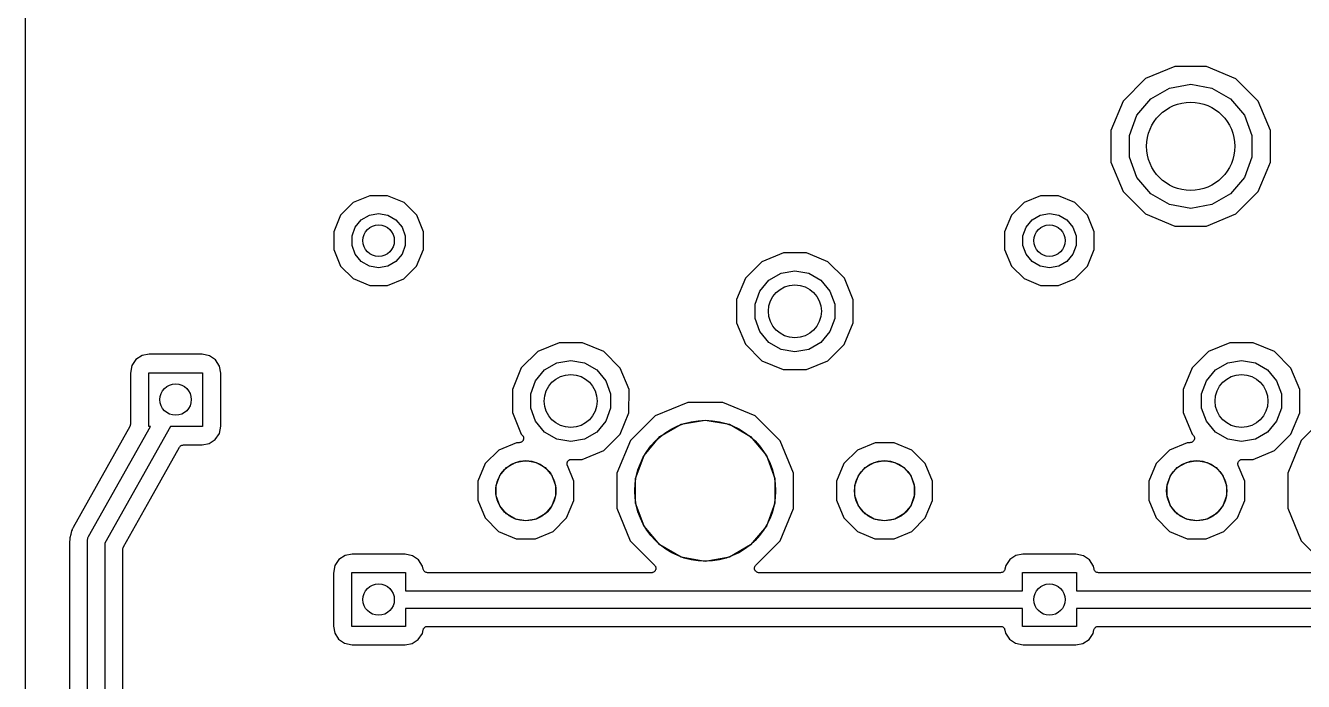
# Model space of a CAD drawing. Extents: x 36 to 201, y -145 to -29.
# Drawn here: x 36 to 72.19, y -103.4 to -84.83 of the extents above; entities that cross this region are included whole.
import ezdxf

# ---------------------------------------------------------------- set-up
doc = ezdxf.new("R2010")
doc.units = 0
doc.header["$MEASUREMENT"] = 0
doc.layers.add('BLACK', color=7, linetype='CONTINUOUS')

msp = doc.modelspace()

# ---------------------------------------------------------------- linework, layer by layer
at = {"layer": 'Black'}
for p, q in [((36, -88.7223), (36, -79.2943)), ((68.5528, -85.9916), (67.7226, -86.3346)), ((69.4511, -85.9924), (68.5528, -85.9916)), ((70.2807, -86.3369), (69.4511, -85.9924)), ((67.7226, -86.3346), (67.0869, -86.9693)), ((68.3992, -86.5993), (69, -86.4933)), ((69, -86.4933), (69.6008, -86.5993)), ((70.9154, -86.9726), (70.2807, -86.3369)), ((67.8708, -86.9043), (68.3992, -86.5993)), ((69.6008, -86.5993), (70.1292, -86.9043)), ((67.0869, -86.9693), (66.7424, -87.7989)), ((67.4787, -87.3717), (67.8708, -86.9043)), ((70.1292, -86.9043), (70.5213, -87.3717)), ((71.2584, -87.8028), (70.9154, -86.9726)), ((67.27, -87.945), (67.4787, -87.3717)), ((70.5213, -87.3717), (70.73, -87.945)), ((66.7424, -87.7989), (66.7416, -88.6972)), ((67.27, -88.555), (67.27, -87.945)), ((70.73, -87.945), (70.73, -88.555)), ((71.2576, -88.7011), (71.2584, -87.8028)), ((67.4787, -89.1283), (67.27, -88.555)), ((70.73, -88.555), (70.5213, -89.1283)), ((36, -91.1967), (36, -88.7223)), ((66.7416, -88.6972), (67.0846, -89.5274)), ((70.9131, -89.5307), (71.1652, -88.9236)), ((71.1652, -88.9236), (71.2576, -88.7011)), ((71.1652, -88.9236), (71.1652, -88.9236)), ((67.8708, -89.5957), (67.4787, -89.1283)), ((70.5213, -89.1283), (70.1292, -89.5957)), ((45.7485, -89.6498), (45.2815, -89.8427)), ((46.2537, -89.6502), (45.7485, -89.6498)), ((46.7203, -89.844), (46.2537, -89.6502)), ((64.7485, -89.6498), (64.2815, -89.8427)), ((65.2537, -89.6502), (64.7485, -89.6498)), ((65.7203, -89.844), (65.2537, -89.6502)), ((67.0846, -89.5274), (67.7193, -90.1631)), ((68.3992, -89.9007), (67.8708, -89.5957)), ((70.1292, -89.5957), (69.6008, -89.9007)), ((70.2774, -90.1654), (70.9131, -89.5307)), ((45.2815, -89.8427), (44.924, -90.1997)), ((47.0773, -90.2015), (46.7203, -89.844)), ((64.2815, -89.8427), (63.924, -90.1997)), ((66.0773, -90.2015), (65.7203, -89.844)), ((69, -90.0067), (68.3992, -89.9007)), ((69.6008, -89.9007), (69, -90.0067)), ((44.924, -90.1997), (44.7302, -90.6663)), ((45.3376, -90.5375), (45.5083, -90.334)), ((45.5083, -90.334), (45.7384, -90.2012)), ((45.7384, -90.2012), (46, -90.1551)), ((46, -90.1551), (46.2616, -90.2012)), ((46.2616, -90.2012), (46.4917, -90.334)), ((46.4917, -90.334), (46.6624, -90.5375)), ((47.2702, -90.6685), (47.0773, -90.2015)), ((63.924, -90.1997), (63.7302, -90.6663)), ((64.3376, -90.5375), (64.5083, -90.334)), ((64.5083, -90.334), (64.7384, -90.2012)), ((64.7384, -90.2012), (65, -90.1551)), ((65, -90.1551), (65.2616, -90.2012)), ((65.2616, -90.2012), (65.4917, -90.334)), ((65.4917, -90.334), (65.6624, -90.5375)), ((66.2702, -90.6685), (66.0773, -90.2015)), ((67.7193, -90.1631), (68.5489, -90.5076)), ((69.4472, -90.5084), (70.2774, -90.1654)), ((44.7302, -90.6663), (44.7298, -91.1715)), ((45.2467, -90.7872), (45.3376, -90.5375)), ((45.2467, -91.0528), (45.2467, -90.7872)), ((46.6624, -90.5375), (46.7533, -90.7872)), ((46.7533, -90.7872), (46.7533, -91.0528)), ((47.2698, -91.1737), (47.2702, -90.6685)), ((63.7302, -90.6663), (63.7298, -91.1715)), ((64.2467, -90.7872), (64.3376, -90.5375)), ((64.2467, -91.0528), (64.2467, -90.7872)), ((65.6624, -90.5375), (65.7533, -90.7872)), ((65.7533, -90.7872), (65.7533, -91.0528)), ((66.2698, -91.1737), (66.2702, -90.6685)), ((68.5489, -90.5076), (69.4472, -90.5084)), ((36, -93.2721), (36, -91.1967)), ((44.7298, -91.1715), (44.9227, -91.6385)), ((45.3376, -91.3025), (45.2467, -91.0528)), ((46.7533, -91.0528), (46.6624, -91.3025)), ((47.076, -91.6403), (47.2698, -91.1737)), ((63.7298, -91.1715), (63.9227, -91.6385)), ((64.3376, -91.3025), (64.2467, -91.0528)), ((65.7533, -91.0528), (65.6624, -91.3025)), ((66.076, -91.6403), (66.2698, -91.1737)), ((45.5083, -91.506), (45.3376, -91.3025)), ((45.7384, -91.6388), (45.5083, -91.506)), ((46.4917, -91.506), (46.2616, -91.6388)), ((46.6624, -91.3025), (46.4917, -91.506)), ((56.856, -91.5195), (56.3912, -91.9836)), ((57.463, -91.2687), (56.856, -91.5195)), ((58.1198, -91.2693), (57.463, -91.2687)), ((58.2274, -91.314), (58.1198, -91.2693)), ((58.7264, -91.5212), (58.2274, -91.314)), ((59.1905, -91.986), (58.7264, -91.5212)), ((64.5083, -91.506), (64.3376, -91.3025)), ((64.7384, -91.6388), (64.5083, -91.506)), ((65.4917, -91.506), (65.2616, -91.6388)), ((65.6624, -91.3025), (65.4917, -91.506)), ((44.9227, -91.6385), (45.2797, -91.996)), ((46, -91.6849), (45.7384, -91.6388)), ((46.2616, -91.6388), (46, -91.6849)), ((46.7185, -91.9973), (47.076, -91.6403)), ((57.0525, -92.0411), (57.3976, -91.8418)), ((57.3976, -91.8418), (57.79, -91.7726)), ((57.79, -91.7726), (58.1824, -91.8418)), ((58.1824, -91.8418), (58.5275, -92.0411)), ((63.9227, -91.6385), (64.2797, -91.996)), ((65, -91.6849), (64.7384, -91.6388)), ((65.2616, -91.6388), (65, -91.6849)), ((65.7185, -91.9973), (66.076, -91.6403)), ((45.2797, -91.996), (45.7463, -92.1898)), ((45.7463, -92.1898), (46.2515, -92.1902)), ((46.2515, -92.1902), (46.7185, -91.9973)), ((56.3912, -91.9836), (56.1393, -92.5902)), ((56.7964, -92.3463), (57.0525, -92.0411)), ((58.5275, -92.0411), (58.7836, -92.3463)), ((59.4413, -92.593), (59.1905, -91.986)), ((64.2797, -91.996), (64.7463, -92.1898)), ((64.7463, -92.1898), (65.2515, -92.1902)), ((65.2515, -92.1902), (65.7185, -91.9973)), ((56.1393, -92.5902), (56.1387, -93.247)), ((56.6601, -92.7208), (56.7964, -92.3463)), ((58.7836, -92.3463), (58.9199, -92.7208)), ((59.4407, -93.2498), (59.4413, -92.593)), ((56.6601, -93.1192), (56.6601, -92.7208)), ((58.9199, -92.7208), (58.9199, -93.1192)), ((36, -129.197), (36, -93.2721)), ((56.1387, -93.247), (56.3895, -93.854)), ((56.7964, -93.4937), (56.6601, -93.1192)), ((58.9199, -93.1192), (58.7836, -93.4937)), ((59.1888, -93.8564), (59.4407, -93.2498)), ((57.0525, -93.7989), (56.7964, -93.4937)), ((58.7836, -93.4937), (58.5275, -93.7989)), ((50.506, -94.0595), (50.0412, -94.5236)), ((51.113, -93.8087), (50.506, -94.0595)), ((51.7698, -93.8093), (51.113, -93.8087)), ((52.3764, -94.0612), (51.7698, -93.8093)), ((52.8405, -94.526), (52.3764, -94.0612)), ((56.3895, -93.854), (56.8536, -94.3188)), ((57.3976, -93.9982), (57.0525, -93.7989)), ((57.79, -94.0674), (57.3976, -93.9982)), ((58.1824, -93.9982), (57.79, -94.0674)), ((58.5275, -93.7989), (58.1824, -93.9982)), ((58.724, -94.3205), (59.1888, -93.8564)), ((69.506, -94.0595), (69.0412, -94.5236)), ((70.113, -93.8087), (69.506, -94.0595)), ((70.7698, -93.8093), (70.113, -93.8087)), ((71.3764, -94.0612), (70.7698, -93.8093)), ((71.8405, -94.526), (71.3764, -94.0612)), ((39.0109, -94.4565), (38.9676, -94.6707)), ((39.1269, -94.2868), (39.0109, -94.4565)), ((39.3005, -94.1751), (39.1269, -94.2868)), ((39.4998, -94.1376), (39.3005, -94.1751)), ((40.9993, -94.1376), (39.4998, -94.1376)), ((41.2135, -94.1809), (40.9993, -94.1376)), ((41.3832, -94.2969), (41.2135, -94.1809)), ((41.4949, -94.4705), (41.3832, -94.2969)), ((50.7025, -94.5811), (51.0476, -94.3818)), ((51.0476, -94.3818), (51.44, -94.3126)), ((51.44, -94.3126), (51.8324, -94.3818)), ((51.8324, -94.3818), (52.1775, -94.5811)), ((56.8536, -94.3188), (57.4602, -94.5707)), ((58.117, -94.5713), (58.724, -94.3205)), ((69.7025, -94.5811), (70.0476, -94.3818)), ((70.0476, -94.3818), (70.44, -94.3126)), ((70.44, -94.3126), (70.8324, -94.3818)), ((70.8324, -94.3818), (71.1775, -94.5811)), ((38.9676, -94.6707), (38.9676, -96.1205)), ((39.488, -96.182), (39.488, -94.658)), ((39.488, -94.658), (41.012, -94.658)), ((41.012, -94.658), (41.012, -96.182)), ((41.5324, -94.6698), (41.4949, -94.4705)), ((41.5324, -96.1693), (41.5324, -94.6698)), ((50.0412, -94.5236), (49.7893, -95.1302)), ((50.4464, -94.8863), (50.7025, -94.5811)), ((52.1775, -94.5811), (52.4336, -94.8863)), ((53.0913, -95.133), (52.8405, -94.526)), ((57.4602, -94.5707), (58.117, -94.5713)), ((69.0412, -94.5236), (68.7893, -95.1302)), ((69.4464, -94.8863), (69.7025, -94.5811)), ((71.1775, -94.5811), (71.4336, -94.8863)), ((72.0913, -95.133), (71.8405, -94.526)), ((49.7893, -95.1302), (49.7887, -95.787)), ((50.3101, -95.2608), (50.4464, -94.8863)), ((52.4336, -94.8863), (52.5699, -95.2608)), ((53.0907, -95.7898), (53.0913, -95.133)), ((68.7893, -95.1302), (68.7887, -95.787)), ((69.3101, -95.2608), (69.4464, -94.8863)), ((71.4336, -94.8863), (71.5699, -95.2608)), ((72.0907, -95.7898), (72.0913, -95.133)), ((50.3101, -95.6592), (50.3101, -95.2608)), ((52.5699, -95.2608), (52.5699, -95.6592)), ((54.7545, -95.4977), (53.8346, -95.8778)), ((55.7498, -95.4985), (54.7545, -95.4977)), ((56.6691, -95.8802), (55.7498, -95.4985)), ((69.3101, -95.6592), (69.3101, -95.2608)), ((71.5699, -95.2608), (71.5699, -95.6592)), ((49.7887, -95.787), (50.0395, -96.394)), ((50.4464, -96.0337), (50.3101, -95.6592)), ((52.5699, -95.6592), (52.4336, -96.0337)), ((52.8388, -96.3964), (53.0907, -95.7898)), ((53.8346, -95.8778), (53.1302, -96.5809)), ((57.3722, -96.5846), (56.6691, -95.8802)), ((68.7887, -95.787), (69.0395, -96.394)), ((69.4464, -96.0337), (69.3101, -95.6592)), ((71.5699, -95.6592), (71.4336, -96.0337)), ((71.8388, -96.3964), (72.0907, -95.7898)), ((72.8346, -95.8778), (72.1302, -96.5809)), ((38.9513, -96.1828), (37.3455, -99.0375)), ((37.7821, -99.2974), (39.5345, -96.182)), ((40.1082, -96.182), (38.25, -99.4855)), ((38.9547, -96.173), (38.9513, -96.1828)), ((38.9599, -96.1639), (38.9547, -96.173)), ((38.962, -96.1523), (38.9599, -96.1639)), ((38.9659, -96.1412), (38.962, -96.1523)), ((38.9676, -96.1205), (38.9658, -96.1308)), ((38.9658, -96.1308), (38.9659, -96.1412)), ((39.5345, -96.182), (39.488, -96.182)), ((41.012, -96.182), (40.1082, -96.182)), ((41.4891, -96.3835), (41.5324, -96.1693)), ((50.7025, -96.3389), (50.4464, -96.0337)), ((52.4336, -96.0337), (52.1775, -96.3389)), ((53.9634, -96.4667), (54.5654, -96.1192)), ((54.5654, -96.1192), (55.25, -95.9985)), ((55.25, -95.9985), (55.9346, -96.1192)), ((55.9346, -96.1192), (56.5365, -96.4667)), ((69.7025, -96.3389), (69.4464, -96.0337)), ((71.4336, -96.0337), (71.1775, -96.3389)), ((41.1995, -96.6649), (41.3731, -96.5532)), ((41.3731, -96.5532), (41.4891, -96.3835)), ((50.0176, -96.6343), (50.0126, -96.6366)), ((50.0231, -96.6333), (50.0176, -96.6343)), ((50.0375, -96.625), (50.0231, -96.6333)), ((50.0526, -96.618), (50.0375, -96.625)), ((50.0395, -96.394), (50.0697, -96.4242)), ((50.0565, -96.6141), (50.0526, -96.618)), ((50.0614, -96.6113), (50.0565, -96.6141)), ((50.072, -96.5986), (50.0614, -96.6113)), ((50.0697, -96.4242), (50.0792, -96.4378)), ((50.0838, -96.5869), (50.072, -96.5986)), ((50.0792, -96.4378), (50.0899, -96.4505)), ((50.0861, -96.5818), (50.0838, -96.5869)), ((50.0897, -96.5775), (50.0861, -96.5818)), ((50.0954, -96.5619), (50.0897, -96.5775)), ((50.0899, -96.4505), (50.0918, -96.4558)), ((50.0918, -96.4558), (50.095, -96.4604)), ((50.095, -96.4604), (50.0992, -96.4764)), ((50.1025, -96.5469), (50.0954, -96.5619)), ((50.0992, -96.4764), (50.1049, -96.492)), ((50.1029, -96.5413), (50.1025, -96.5469)), ((50.1049, -96.5361), (50.1029, -96.5413)), ((50.1049, -96.492), (50.1049, -96.4976)), ((50.1049, -96.4976), (50.1063, -96.503)), ((50.1063, -96.503), (50.1049, -96.5195)), ((50.1049, -96.5195), (50.1049, -96.5361)), ((51.0476, -96.5382), (50.7025, -96.3389)), ((51.44, -96.6074), (51.0476, -96.5382)), ((51.8324, -96.5382), (51.44, -96.6074)), ((52.1775, -96.3389), (51.8324, -96.5382)), ((52.374, -96.8605), (52.8388, -96.3964)), ((53.1302, -96.5809), (52.7485, -97.5002)), ((53.5166, -96.9992), (53.9634, -96.4667)), ((56.5365, -96.4667), (56.9834, -96.9992)), ((57.7523, -97.5045), (57.3722, -96.5846)), ((69.0176, -96.6343), (69.0126, -96.6366)), ((69.0231, -96.6333), (69.0176, -96.6343)), ((69.0375, -96.625), (69.0231, -96.6333)), ((69.0526, -96.618), (69.0375, -96.625)), ((69.0395, -96.394), (69.0697, -96.4242)), ((69.0565, -96.6141), (69.0526, -96.618)), ((69.0614, -96.6113), (69.0565, -96.6141)), ((69.072, -96.5986), (69.0614, -96.6113)), ((69.0697, -96.4242), (69.0792, -96.4378)), ((69.0838, -96.5869), (69.072, -96.5986)), ((69.0792, -96.4378), (69.0899, -96.4505)), ((69.0861, -96.5818), (69.0838, -96.5869)), ((69.0897, -96.5775), (69.0861, -96.5818)), ((69.0954, -96.5619), (69.0897, -96.5775)), ((69.0899, -96.4505), (69.0918, -96.4558)), ((69.0918, -96.4558), (69.095, -96.4604)), ((69.095, -96.4604), (69.0992, -96.4764)), ((69.1025, -96.5469), (69.0954, -96.5619)), ((69.0992, -96.4764), (69.1049, -96.492)), ((69.1029, -96.5413), (69.1025, -96.5469)), ((69.1049, -96.5361), (69.1029, -96.5413)), ((69.1049, -96.492), (69.1049, -96.4976)), ((69.1049, -96.4976), (69.1063, -96.503)), ((69.1063, -96.503), (69.1049, -96.5195)), ((69.1049, -96.5195), (69.1049, -96.5361)), ((70.0476, -96.5382), (69.7025, -96.3389)), ((70.44, -96.6074), (70.0476, -96.5382)), ((70.8324, -96.5382), (70.44, -96.6074)), ((71.1775, -96.3389), (70.8324, -96.5382)), ((71.374, -96.8605), (71.8388, -96.3964)), ((72.1302, -96.5809), (71.7485, -97.5002)), ((39.5379, -98.232), (40.3619, -96.7672)), ((40.3619, -96.7672), (40.3624, -96.7666)), ((40.3624, -96.7666), (40.3626, -96.7659)), ((40.3626, -96.7659), (40.3763, -96.7496)), ((40.3763, -96.7496), (40.3899, -96.7331)), ((40.3899, -96.7331), (40.3905, -96.7327)), ((40.3905, -96.7327), (40.391, -96.7322)), ((40.391, -96.7322), (40.4094, -96.7215)), ((40.4094, -96.7215), (40.4278, -96.7106)), ((40.4278, -96.7106), (40.4285, -96.7105)), ((40.4285, -96.7105), (40.4292, -96.7101)), ((40.4292, -96.7101), (40.4502, -96.7064)), ((40.4502, -96.7064), (40.4712, -96.7024)), ((40.4712, -96.7024), (40.4719, -96.7026)), ((40.4719, -96.7026), (40.4726, -96.7024)), ((40.4726, -96.7024), (41.0002, -96.7024)), ((41.0002, -96.7024), (41.1995, -96.6649)), ((49.4013, -96.8473), (49.0187, -97.2292)), ((49.9009, -96.6409), (49.4013, -96.8473)), ((49.9797, -96.6409), (49.9009, -96.6409)), ((49.9961, -96.6381), (49.9797, -96.6409)), ((50.0126, -96.6366), (49.9961, -96.6381)), ((51.767, -97.1113), (52.374, -96.8605)), ((59.5613, -96.8473), (59.1787, -97.2292)), ((60.0609, -96.6409), (59.5613, -96.8473)), ((60.6015, -96.6413), (60.0609, -96.6409)), ((61.1008, -96.8487), (60.6015, -96.6413)), ((61.4827, -97.2313), (61.1008, -96.8487)), ((68.4013, -96.8473), (68.0187, -97.2292)), ((68.9009, -96.6409), (68.4013, -96.8473)), ((68.9797, -96.6409), (68.9009, -96.6409)), ((68.9961, -96.6381), (68.9797, -96.6409)), ((69.0126, -96.6366), (68.9961, -96.6381)), ((70.767, -97.1113), (71.374, -96.8605)), ((49.0187, -97.2292), (48.8113, -97.7285)), ((49.4303, -97.5729), (49.621, -97.3457)), ((49.621, -97.3457), (49.8779, -97.1974)), ((49.8779, -97.1974), (50.17, -97.1458)), ((50.17, -97.1458), (50.4621, -97.1974)), ((50.4621, -97.1974), (50.719, -97.3457)), ((50.719, -97.3457), (50.9097, -97.5729)), ((51.336, -97.2434), (51.3378, -97.2297)), ((51.3378, -97.2516), (51.336, -97.2434)), ((51.3378, -97.2297), (51.3379, -97.2159)), ((51.3378, -97.26), (51.3378, -97.2516)), ((51.3425, -97.273), (51.3378, -97.26)), ((51.3379, -97.2159), (51.3407, -97.208)), ((51.3407, -97.208), (51.3418, -97.1997)), ((51.3418, -97.1997), (51.3482, -97.1874)), ((51.3455, -97.2865), (51.3425, -97.273)), ((51.5291, -97.7309), (51.3455, -97.2865)), ((51.3482, -97.1874), (51.353, -97.1744)), ((51.353, -97.1744), (51.3584, -97.168)), ((51.3584, -97.168), (51.3622, -97.1606)), ((51.3622, -97.1606), (51.3724, -97.1513)), ((51.3724, -97.1513), (51.3814, -97.1407)), ((51.3814, -97.1407), (51.3886, -97.1365)), ((51.3886, -97.1365), (51.3948, -97.1308)), ((51.3948, -97.1308), (51.4076, -97.1256)), ((51.4076, -97.1256), (51.4196, -97.1186)), ((51.4196, -97.1186), (51.4278, -97.1172)), ((51.4278, -97.1172), (51.4355, -97.114)), ((51.4355, -97.114), (51.4494, -97.1134)), ((51.4494, -97.1134), (51.463, -97.111)), ((51.463, -97.111), (51.767, -97.1113)), ((53.2789, -97.6524), (53.5166, -96.9992)), ((56.9834, -96.9992), (57.2211, -97.6524)), ((59.1787, -97.2292), (58.9713, -97.7285)), ((59.5903, -97.5729), (59.781, -97.3457)), ((59.781, -97.3457), (60.0379, -97.1974)), ((60.0379, -97.1974), (60.33, -97.1458)), ((60.33, -97.1458), (60.6221, -97.1974)), ((60.6221, -97.1974), (60.879, -97.3457)), ((60.879, -97.3457), (61.0697, -97.5729)), ((61.6891, -97.7309), (61.4827, -97.2313)), ((68.0187, -97.2292), (67.8113, -97.7285)), ((68.4303, -97.5729), (68.621, -97.3457)), ((68.621, -97.3457), (68.8779, -97.1974)), ((68.8779, -97.1974), (69.17, -97.1458)), ((69.17, -97.1458), (69.4621, -97.1974)), ((69.4621, -97.1974), (69.719, -97.3457)), ((69.719, -97.3457), (69.9097, -97.5729)), ((70.336, -97.2434), (70.3378, -97.2297)), ((70.3378, -97.2516), (70.336, -97.2434)), ((70.3378, -97.2297), (70.3379, -97.2159)), ((70.3378, -97.26), (70.3378, -97.2516)), ((70.3425, -97.273), (70.3378, -97.26)), ((70.3379, -97.2159), (70.3407, -97.208)), ((70.3407, -97.208), (70.3418, -97.1997)), ((70.3418, -97.1997), (70.3482, -97.1874)), ((70.3455, -97.2865), (70.3425, -97.273)), ((70.5291, -97.7309), (70.3455, -97.2865)), ((70.3482, -97.1874), (70.353, -97.1744)), ((70.353, -97.1744), (70.3584, -97.168)), ((70.3584, -97.168), (70.3622, -97.1606)), ((70.3622, -97.1606), (70.3724, -97.1513)), ((70.3724, -97.1513), (70.3814, -97.1407)), ((70.3814, -97.1407), (70.3886, -97.1365)), ((70.3886, -97.1365), (70.3948, -97.1308)), ((70.3948, -97.1308), (70.4076, -97.1256)), ((70.4076, -97.1256), (70.4196, -97.1186)), ((70.4196, -97.1186), (70.4278, -97.1172)), ((70.4278, -97.1172), (70.4355, -97.114)), ((70.4355, -97.114), (70.4494, -97.1134)), ((70.4494, -97.1134), (70.463, -97.111)), ((70.463, -97.111), (70.767, -97.1113)), ((49.3288, -97.8517), (49.4303, -97.5729)), ((50.9097, -97.5729), (51.0112, -97.8517)), ((52.7485, -97.5002), (52.7477, -98.4955)), ((53.2789, -98.3476), (53.2789, -97.6524)), ((57.2211, -97.6524), (57.2211, -98.3476)), ((57.7516, -98.2942), (57.7523, -97.5045)), ((59.4888, -97.8517), (59.5903, -97.5729)), ((61.0697, -97.5729), (61.1712, -97.8517)), ((68.3288, -97.8517), (68.4303, -97.5729)), ((69.9097, -97.5729), (70.0112, -97.8517)), ((71.7485, -97.5002), (71.7477, -98.4955)), ((48.8113, -97.7285), (48.8109, -98.2691)), ((49.3288, -98.1483), (49.3288, -97.8517)), ((51.0112, -97.8517), (51.0112, -98.1483)), ((51.5287, -98.2715), (51.5291, -97.7309)), ((58.9713, -97.7285), (58.9709, -98.2691)), ((59.4888, -98.1483), (59.4888, -97.8517)), ((61.1712, -97.8517), (61.1712, -98.1483)), ((61.6887, -98.2715), (61.6891, -97.7309)), ((67.8113, -97.7285), (67.8109, -98.2691)), ((68.3288, -98.1483), (68.3288, -97.8517)), ((70.0112, -97.8517), (70.0112, -98.1483)), ((70.5287, -98.2715), (70.5291, -97.7309)), ((38.7743, -99.5896), (39.5379, -98.232)), ((48.8109, -98.2691), (49.0173, -98.7687)), ((49.4303, -98.4271), (49.3288, -98.1483)), ((49.621, -98.6543), (49.4303, -98.4271)), ((50.9097, -98.4271), (50.719, -98.6543)), ((51.0112, -98.1483), (50.9097, -98.4271)), ((51.3213, -98.7708), (51.5287, -98.2715)), ((53.5166, -99.0008), (53.2789, -98.3476)), ((57.2211, -98.3476), (56.9834, -99.0008)), ((57.7515, -98.4998), (57.7516, -98.2942)), ((57.7516, -98.2942), (57.7516, -98.2942)), ((58.9709, -98.2691), (59.1773, -98.7687)), ((59.5903, -98.4271), (59.4888, -98.1483)), ((59.781, -98.6543), (59.5903, -98.4271)), ((61.0697, -98.4271), (60.879, -98.6543)), ((61.1712, -98.1483), (61.0697, -98.4271)), ((61.4813, -98.7708), (61.6887, -98.2715)), ((67.8109, -98.2691), (68.0173, -98.7687)), ((68.4303, -98.4271), (68.3288, -98.1483)), ((68.621, -98.6543), (68.4303, -98.4271)), ((69.9097, -98.4271), (69.719, -98.6543)), ((70.0112, -98.1483), (69.9097, -98.4271)), ((70.3213, -98.7708), (70.5287, -98.2715)), ((49.0173, -98.7687), (49.3992, -99.1513)), ((49.8779, -98.8026), (49.621, -98.6543)), ((50.17, -98.8541), (49.8779, -98.8026)), ((50.4621, -98.8026), (50.17, -98.8541)), ((50.719, -98.6543), (50.4621, -98.8026)), ((50.9387, -99.1527), (51.3213, -98.7708)), ((52.7477, -98.4955), (53.1278, -99.4154)), ((57.3698, -99.4191), (57.7515, -98.4998)), ((59.1773, -98.7687), (59.5592, -99.1513)), ((60.0379, -98.8026), (59.781, -98.6543)), ((60.33, -98.8541), (60.0379, -98.8026)), ((60.6221, -98.8026), (60.33, -98.8541)), ((60.879, -98.6543), (60.6221, -98.8026)), ((61.0987, -99.1527), (61.4813, -98.7708)), ((68.0173, -98.7687), (68.3992, -99.1513)), ((68.8779, -98.8026), (68.621, -98.6543)), ((69.17, -98.8541), (68.8779, -98.8026)), ((69.4621, -98.8026), (69.17, -98.8541)), ((69.719, -98.6543), (69.4621, -98.8026)), ((69.9387, -99.1527), (70.3213, -98.7708)), ((71.7477, -98.4955), (72.1278, -99.4154)), ((37.302, -99.1309), (37.2834, -99.2244)), ((37.3176, -99.1075), (37.302, -99.1309)), ((37.3246, -99.0916), (37.3176, -99.1075)), ((37.3328, -99.0764), (37.3246, -99.0916)), ((37.3455, -99.0375), (37.3328, -99.0764)), ((49.3992, -99.1513), (49.8985, -99.3587)), ((50.4391, -99.3591), (50.9387, -99.1527)), ((53.9634, -99.5332), (53.5166, -99.0008)), ((56.9834, -99.0008), (56.5365, -99.5332)), ((59.5592, -99.1513), (60.0585, -99.3587)), ((60.5991, -99.3591), (61.0987, -99.1527)), ((68.3992, -99.1513), (68.8985, -99.3587)), ((69.4391, -99.3591), (69.9387, -99.1527)), ((37.25, -99.3924), (37.242, -99.4325)), ((37.242, -99.4325), (37.242, -117.987)), ((37.2795, -99.2391), (37.2499, -99.3298)), ((37.2499, -99.3298), (37.2521, -99.3579)), ((37.2504, -99.3751), (37.25, -99.3924)), ((37.2521, -99.3579), (37.2504, -99.3751)), ((37.2806, -99.2316), (37.2795, -99.2391)), ((37.2834, -99.2244), (37.2806, -99.2316)), ((37.75, -99.42), (37.7536, -99.3998)), ((37.75, -118), (37.75, -99.42)), ((37.7533, -99.3794), (37.761, -99.3574)), ((37.7536, -99.3998), (37.7533, -99.3794)), ((37.761, -99.3574), (37.7651, -99.3345)), ((37.7651, -99.3345), (37.7753, -99.3168)), ((37.7753, -99.3168), (37.7821, -99.2974)), ((38.25, -99.4855), (38.25, -117.896)), ((49.8985, -99.3587), (50.4391, -99.3591)), ((53.1278, -99.4154), (53.8165, -100.105)), ((56.6825, -100.105), (57.3698, -99.4191)), ((60.0585, -99.3587), (60.5991, -99.3591)), ((68.8985, -99.3587), (69.4391, -99.3591)), ((72.1278, -99.4154), (72.8165, -100.105)), ((38.758, -99.6518), (38.7598, -99.6416)), ((38.758, -105.224), (38.758, -99.6518)), ((38.7597, -99.6312), (38.7636, -99.62)), ((38.7598, -99.6416), (38.7597, -99.6312)), ((38.7636, -99.62), (38.7657, -99.6084)), ((38.7657, -99.6084), (38.7709, -99.5994)), ((38.7709, -99.5994), (38.7743, -99.5896)), ((45.0505, -99.8351), (44.8769, -99.9468)), ((45.2498, -99.7976), (45.0505, -99.8351)), ((46.7493, -99.7976), (45.2498, -99.7976)), ((46.9635, -99.8409), (46.7493, -99.7976)), ((47.1332, -99.9569), (46.9635, -99.8409)), ((54.5654, -99.8808), (53.9634, -99.5332)), ((55.25, -100.002), (54.5654, -99.8808)), ((55.9346, -99.8808), (55.25, -100.002)), ((56.5365, -99.5332), (55.9346, -99.8808)), ((64.0505, -99.8351), (63.8769, -99.9468)), ((64.2498, -99.7976), (64.0505, -99.8351)), ((65.7493, -99.7976), (64.2498, -99.7976)), ((65.9635, -99.8409), (65.7493, -99.7976)), ((66.1332, -99.9569), (65.9635, -99.8409)), ((44.7609, -100.117), (44.7176, -100.331)), ((44.8769, -99.9468), (44.7609, -100.117)), ((47.2449, -100.131), (47.1332, -99.9569)), ((47.2615, -100.218), (47.2449, -100.131)), ((47.269, -100.238), (47.2615, -100.218)), ((47.2763, -100.258), (47.269, -100.238)), ((53.8165, -100.105), (53.8259, -100.119)), ((53.8259, -100.119), (53.8366, -100.131)), ((53.8366, -100.131), (53.8385, -100.137)), ((53.8422, -100.243), (53.8366, -100.258)), ((53.8385, -100.137), (53.8417, -100.141)), ((53.8417, -100.141), (53.846, -100.157)), ((53.8492, -100.228), (53.8422, -100.243)), ((53.846, -100.157), (53.8517, -100.173)), ((53.8497, -100.222), (53.8492, -100.228)), ((53.8517, -100.217), (53.8497, -100.222)), ((53.8517, -100.173), (53.8517, -100.179)), ((53.8517, -100.179), (53.8531, -100.184)), ((53.8531, -100.184), (53.8517, -100.201)), ((53.8517, -100.201), (53.8517, -100.217)), ((56.6457, -100.184), (56.6472, -100.178)), ((56.6472, -100.2), (56.6457, -100.184)), ((56.6472, -100.173), (56.6529, -100.157)), ((56.6472, -100.178), (56.6472, -100.173)), ((56.6472, -100.217), (56.6472, -100.2)), ((56.6491, -100.222), (56.6472, -100.217)), ((56.6495, -100.228), (56.6491, -100.222)), ((56.6566, -100.243), (56.6495, -100.228)), ((56.6529, -100.157), (56.6572, -100.141)), ((56.6623, -100.258), (56.6566, -100.243)), ((56.6572, -100.141), (56.6604, -100.137)), ((56.6604, -100.137), (56.6623, -100.131)), ((56.6623, -100.131), (56.673, -100.119)), ((56.673, -100.119), (56.6825, -100.105)), ((63.7325, -100.239), (63.7255, -100.258)), ((63.7399, -100.22), (63.7325, -100.239)), ((63.7609, -100.117), (63.7399, -100.22)), ((63.8769, -99.9468), (63.7609, -100.117)), ((66.2449, -100.131), (66.1332, -99.9569)), ((66.2615, -100.218), (66.2449, -100.131)), ((66.269, -100.238), (66.2615, -100.218)), ((66.2763, -100.258), (66.269, -100.238)), ((44.7176, -100.331), (44.7176, -101.83)), ((45.238, -101.842), (45.238, -100.318)), ((45.238, -100.318), (46.762, -100.318)), ((46.762, -100.318), (46.762, -100.83)), ((47.2768, -100.259), (47.2763, -100.258)), ((47.277, -100.26), (47.2768, -100.259)), ((47.291, -100.276), (47.277, -100.26)), ((47.3047, -100.292), (47.291, -100.276)), ((47.3053, -100.293), (47.3047, -100.292)), ((47.3058, -100.293), (47.3053, -100.293)), ((47.3243, -100.304), (47.3058, -100.293)), ((47.3429, -100.314), (47.3243, -100.304)), ((47.3436, -100.314), (47.3429, -100.314)), ((47.3442, -100.315), (47.3436, -100.314)), ((47.3653, -100.318), (47.3442, -100.315)), ((47.3863, -100.322), (47.3653, -100.318)), ((53.7266, -100.322), (47.3863, -100.322)), ((53.7429, -100.319), (53.7266, -100.322)), ((53.7593, -100.318), (53.7429, -100.319)), ((53.7645, -100.315), (53.7593, -100.318)), ((53.77, -100.314), (53.7645, -100.315)), ((53.7843, -100.306), (53.77, -100.314)), ((53.7993, -100.299), (53.7843, -100.306)), ((53.8033, -100.295), (53.7993, -100.299)), ((53.8082, -100.292), (53.8033, -100.295)), ((53.8188, -100.28), (53.8082, -100.292)), ((53.8306, -100.268), (53.8188, -100.28)), ((53.8329, -100.263), (53.8306, -100.268)), ((53.8366, -100.258), (53.8329, -100.263)), ((56.6658, -100.263), (56.6623, -100.258)), ((56.6681, -100.268), (56.6658, -100.263)), ((56.6799, -100.28), (56.6681, -100.268)), ((56.6906, -100.292), (56.6799, -100.28)), ((56.6954, -100.295), (56.6906, -100.292)), ((56.6993, -100.299), (56.6954, -100.295)), ((56.7144, -100.306), (56.6993, -100.299)), ((56.7288, -100.314), (56.7144, -100.306)), ((56.7343, -100.315), (56.7288, -100.314)), ((56.7393, -100.318), (56.7343, -100.315)), ((56.7558, -100.319), (56.7393, -100.318)), ((56.7722, -100.322), (56.7558, -100.319)), ((63.6155, -100.322), (56.7722, -100.322)), ((63.6356, -100.318), (63.6155, -100.322)), ((63.6559, -100.315), (63.6356, -100.318)), ((63.6573, -100.315), (63.6559, -100.315)), ((63.6589, -100.314), (63.6573, -100.315)), ((63.6767, -100.304), (63.6589, -100.314)), ((63.6946, -100.294), (63.6767, -100.304)), ((63.6957, -100.293), (63.6946, -100.294)), ((63.6971, -100.292), (63.6957, -100.293)), ((63.7103, -100.277), (63.6971, -100.292)), ((63.7238, -100.261), (63.7103, -100.277)), ((63.7244, -100.26), (63.7238, -100.261)), ((63.7255, -100.258), (63.7244, -100.26)), ((64.238, -100.83), (64.238, -100.318)), ((64.238, -100.318), (65.762, -100.318)), ((65.762, -100.318), (65.762, -100.83)), ((66.2768, -100.259), (66.2763, -100.258)), ((66.277, -100.26), (66.2768, -100.259)), ((66.291, -100.276), (66.277, -100.26)), ((66.3047, -100.292), (66.291, -100.276)), ((66.3053, -100.293), (66.3047, -100.292)), ((66.3058, -100.293), (66.3053, -100.293)), ((66.3243, -100.304), (66.3058, -100.293)), ((66.3429, -100.314), (66.3243, -100.304)), ((66.3436, -100.314), (66.3429, -100.314)), ((66.3442, -100.315), (66.3436, -100.314)), ((66.3653, -100.318), (66.3442, -100.315)), ((66.3863, -100.322), (66.3653, -100.318)), ((72.7266, -100.322), (66.3863, -100.322)), ((46.762, -100.83), (64.238, -100.83)), ((65.762, -100.83), (83.238, -100.83)), ((64.238, -101.33), (46.762, -101.33)), ((46.762, -101.33), (46.762, -101.842)), ((64.238, -101.842), (64.238, -101.33)), ((83.238, -101.33), (65.762, -101.33)), ((65.762, -101.33), (65.762, -101.842)), ((44.7176, -101.83), (44.7551, -102.029)), ((44.7551, -102.029), (44.8668, -102.203)), ((46.762, -101.842), (45.238, -101.842)), ((47.1231, -102.213), (47.2391, -102.043)), ((47.2391, -102.043), (47.2601, -101.94)), ((47.2601, -101.94), (47.2675, -101.921)), ((47.2675, -101.921), (47.2745, -101.901)), ((47.2745, -101.901), (47.2756, -101.9)), ((47.2756, -101.9), (47.2762, -101.899)), ((47.2762, -101.899), (47.2897, -101.883)), ((47.2897, -101.883), (47.3029, -101.868)), ((47.3029, -101.868), (47.3043, -101.867)), ((47.3043, -101.867), (47.3054, -101.866)), ((47.3054, -101.866), (47.3233, -101.856)), ((47.3233, -101.856), (47.3411, -101.846)), ((47.3411, -101.846), (47.3427, -101.845)), ((47.3427, -101.845), (47.3441, -101.845)), ((47.3441, -101.845), (47.3644, -101.842)), ((47.3644, -101.842), (47.3845, -101.838)), ((47.3845, -101.838), (63.6137, -101.838)), ((63.6137, -101.838), (63.6347, -101.842)), ((63.6347, -101.842), (63.6558, -101.845)), ((63.6558, -101.845), (63.6564, -101.846)), ((63.6564, -101.846), (63.6571, -101.846)), ((63.6571, -101.846), (63.6756, -101.856)), ((63.6756, -101.856), (63.6942, -101.867)), ((63.6942, -101.867), (63.6947, -101.867)), ((63.6947, -101.867), (63.6953, -101.868)), ((63.6953, -101.868), (63.7091, -101.884)), ((63.7091, -101.884), (63.723, -101.9)), ((63.723, -101.9), (63.7232, -101.901)), ((63.7232, -101.901), (63.7237, -101.901)), ((63.7237, -101.901), (63.731, -101.922)), ((63.731, -101.922), (63.7385, -101.942)), ((63.7385, -101.942), (63.7551, -102.029)), ((63.7551, -102.029), (63.8668, -102.203)), ((65.762, -101.842), (64.238, -101.842)), ((66.1231, -102.213), (66.2391, -102.043)), ((66.2391, -102.043), (66.2601, -101.94)), ((66.2601, -101.94), (66.2675, -101.921)), ((66.2675, -101.921), (66.2745, -101.901)), ((66.2745, -101.901), (66.2756, -101.9)), ((66.2756, -101.9), (66.2762, -101.899)), ((66.2762, -101.899), (66.2897, -101.883)), ((66.2897, -101.883), (66.3029, -101.868)), ((66.3029, -101.868), (66.3043, -101.867)), ((66.3043, -101.867), (66.3054, -101.866)), ((66.3054, -101.866), (66.3233, -101.856)), ((66.3233, -101.856), (66.3411, -101.846)), ((66.3411, -101.846), (66.3427, -101.845)), ((66.3427, -101.845), (66.3441, -101.845)), ((66.3441, -101.845), (66.3644, -101.842)), ((66.3644, -101.842), (66.3845, -101.838)), ((66.3845, -101.838), (82.6137, -101.838)), ((44.8668, -102.203), (45.0365, -102.319)), ((45.0365, -102.319), (45.2507, -102.362)), ((45.2507, -102.362), (46.7502, -102.362)), ((46.7502, -102.362), (46.9495, -102.325)), ((46.9495, -102.325), (47.1231, -102.213)), ((63.8668, -102.203), (64.0365, -102.319)), ((64.0365, -102.319), (64.2507, -102.362)), ((64.2507, -102.362), (65.7502, -102.362)), ((65.7502, -102.362), (65.9495, -102.325)), ((65.9495, -102.325), (66.1231, -102.213))]:
    msp.add_line(p, q, dxfattribs=at)
for centre, radius in [((69, -88.25), 1.25), ((46, -90.92), 0.4445), ((65, -90.92), 0.4445), ((57.79, -92.92), 0.7493), ((51.44, -95.46), 0.7493), ((70.44, -95.46), 0.7493), ((40.25, -95.42), 0.4445), ((55.25, -98), 1.9939), ((50.17, -98), 0.8509), ((60.33, -98), 0.8509), ((69.17, -98), 0.8509), ((46, -101.08), 0.4445), ((65, -101.08), 0.4445)]:
    msp.add_circle(centre, radius, dxfattribs=at)

doc.saveas('drawing.dxf')
